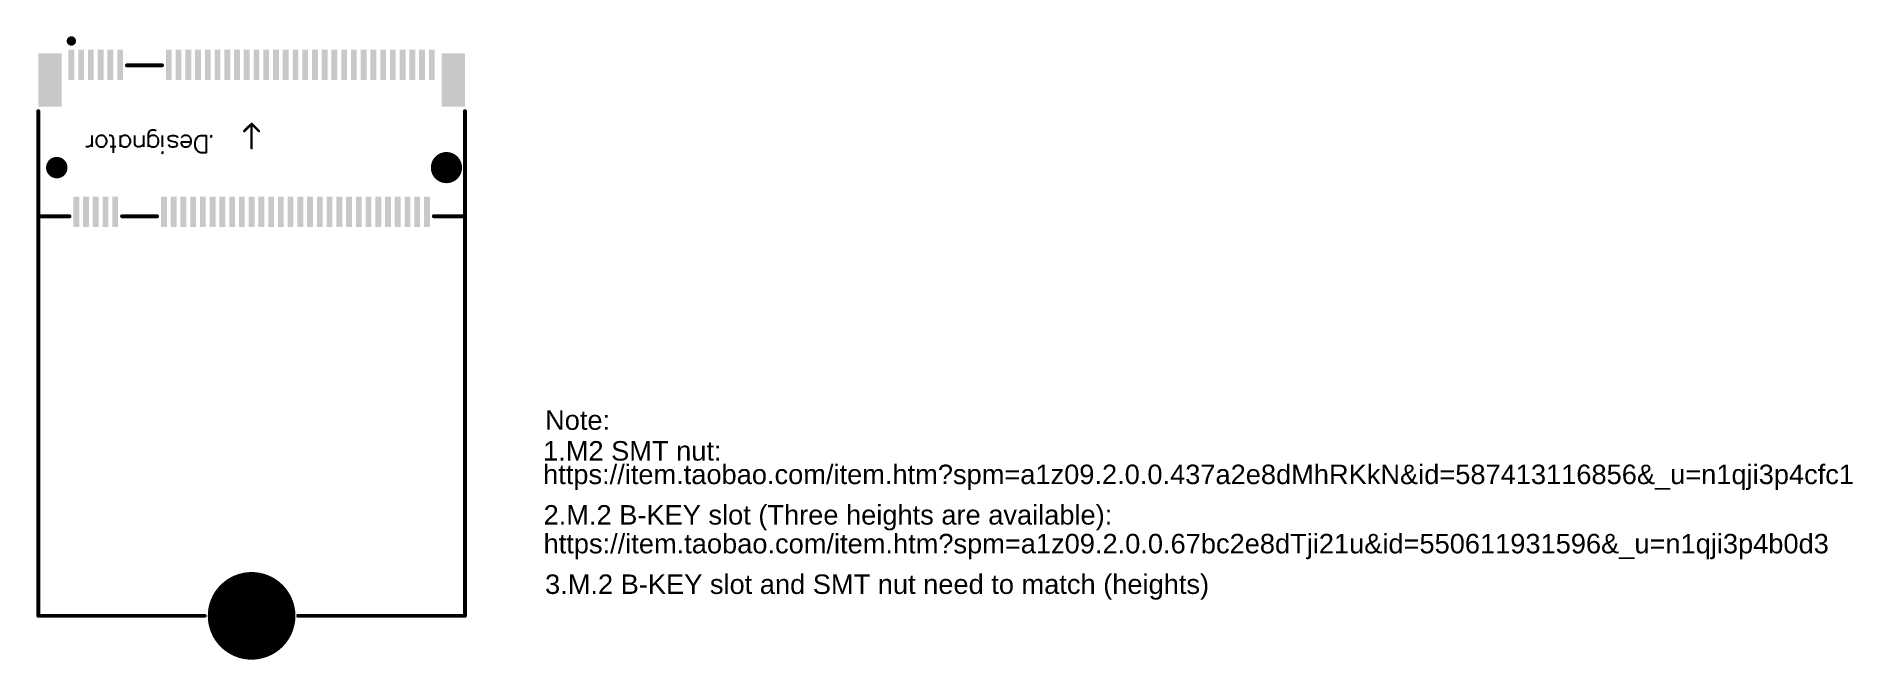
# Model space of a CAD drawing. Header units: millimetres. Extents: x -11 to 82.2, y -25.3 to 6.7.
import ezdxf

# ---------------------------------------------------------------- set-up
doc = ezdxf.new("R2010")
doc.units = ezdxf.units.MM
for name, color, linetype in [('Mechanical1', 6, 'Continuous'), ('MultiLayer', 9, 'Continuous'), ('PadHoleLayer', 30, 'Continuous'), ('TopLayer', 1, 'Continuous'), ('TopOverlay', 2, 'Continuous')]:
    doc.layers.add(name, color=color, linetype=linetype)
doc.styles.get("Standard").update_dxf_attribs({"font": 'arial.ttf'})

msp = doc.modelspace()

# ---------------------------------------------------------------- linework, layer by layer
at = {"layer": 'MultiLayer', "const_width": 2}
msp.add_lwpolyline([(-1, -23.012, 1), (1, -23.012, 1)], format="xyb", close=True, dxfattribs=at)
at = {"layer": 'PadHoleLayer'}
for points, const_width in [([(-10.275, 0, 1), (-9.725, 0, 1)], 0.55), ([(9.6, 0, 1), (10.4, 0, 1)], 0.8), ([(-0.85, -23.012, 1), (0.85, -23.012, 1)], 1.7)]:
    msp.add_lwpolyline(points, format="xyb", close=True, dxfattribs=dict(at, const_width=const_width))
at = {"layer": 'TopLayer'}
for points, const_width in [([(2, -23.012, 1), (-2, -23.012, 1)], 0.5), ([(-1, -23.012, 1), (1, -23.012, 1)], 2), ([(-2.125, -23.012, 1), (-1.875, -23.012, 1)], 0.25), ([(1.875, -23.012, 1), (2.125, -23.012, 1)], 0.25)]:
    msp.add_lwpolyline(points, format="xyb", close=True, dxfattribs=dict(at, const_width=const_width))
for points in [[(-10.95, 5.875), (-10.95, 3.125), (-9.75, 5.875), (-9.75, 3.125)], [(-9.4, 6.05), (-9.4, 4.5), (-9.1, 6.05), (-9.1, 4.5)], [(-8.9, 6.05), (-8.9, 4.5), (-8.6, 6.05), (-8.6, 4.5)], [(-8.4, 6.05), (-8.4, 4.5), (-8.1, 6.05), (-8.1, 4.5)], [(-7.9, 6.05), (-7.9, 4.5), (-7.6, 6.05), (-7.6, 4.5)], [(-7.4, 6.05), (-7.4, 4.5), (-7.1, 6.05), (-7.1, 4.5)], [(-6.9, 6.05), (-6.9, 4.5), (-6.6, 6.05), (-6.6, 4.5)], [(-4.4, 6.05), (-4.4, 4.5), (-4.1, 6.05), (-4.1, 4.5)], [(-3.9, 6.05), (-3.9, 4.5), (-3.6, 6.05), (-3.6, 4.5)], [(-3.4, 6.05), (-3.4, 4.5), (-3.1, 6.05), (-3.1, 4.5)], [(-2.9, 6.05), (-2.9, 4.5), (-2.6, 6.05), (-2.6, 4.5)], [(-2.4, 6.05), (-2.4, 4.5), (-2.1, 6.05), (-2.1, 4.5)], [(-1.9, 6.05), (-1.9, 4.5), (-1.6, 6.05), (-1.6, 4.5)], [(-1.4, 6.05), (-1.4, 4.5), (-1.1, 6.05), (-1.1, 4.5)], [(-0.9, 6.05), (-0.9, 4.5), (-0.6, 6.05), (-0.6, 4.5)], [(-0.4, 6.05), (-0.4, 4.5), (-0.1, 6.05), (-0.1, 4.5)], [(0.1, 6.05), (0.1, 4.5), (0.4, 6.05), (0.4, 4.5)], [(0.6, 6.05), (0.6, 4.5), (0.9, 6.05), (0.9, 4.5)], [(1.1, 6.05), (1.1, 4.5), (1.4, 6.05), (1.4, 4.5)], [(1.6, 6.05), (1.6, 4.5), (1.9, 6.05), (1.9, 4.5)], [(2.1, 6.05), (2.1, 4.5), (2.4, 6.05), (2.4, 4.5)], [(2.6, 6.05), (2.6, 4.5), (2.9, 6.05), (2.9, 4.5)], [(3.1, 6.05), (3.1, 4.5), (3.4, 6.05), (3.4, 4.5)], [(3.6, 6.05), (3.6, 4.5), (3.9, 6.05), (3.9, 4.5)], [(4.1, 6.05), (4.1, 4.5), (4.4, 6.05), (4.4, 4.5)], [(4.6, 6.05), (4.6, 4.5), (4.9, 6.05), (4.9, 4.5)], [(5.1, 6.05), (5.1, 4.5), (5.4, 6.05), (5.4, 4.5)], [(5.6, 6.05), (5.6, 4.5), (5.9, 6.05), (5.9, 4.5)], [(6.1, 6.05), (6.1, 4.5), (6.4, 6.05), (6.4, 4.5)], [(6.6, 6.05), (6.6, 4.5), (6.9, 6.05), (6.9, 4.5)], [(7.1, 6.05), (7.1, 4.5), (7.4, 6.05), (7.4, 4.5)], [(7.6, 6.05), (7.6, 4.5), (7.9, 6.05), (7.9, 4.5)], [(8.1, 6.05), (8.1, 4.5), (8.4, 6.05), (8.4, 4.5)], [(8.6, 6.05), (8.6, 4.5), (8.9, 6.05), (8.9, 4.5)], [(9.1, 6.05), (9.1, 4.5), (9.4, 6.05), (9.4, 4.5)], [(9.75, 5.875), (9.75, 3.125), (10.95, 5.875), (10.95, 3.125)], [(-9.15, -1.5), (-9.15, -3.05), (-8.85, -1.5), (-8.85, -3.05)], [(-8.65, -1.5), (-8.65, -3.05), (-8.35, -1.5), (-8.35, -3.05)], [(-8.15, -1.5), (-8.15, -3.05), (-7.85, -1.5), (-7.85, -3.05)], [(-7.65, -1.5), (-7.65, -3.05), (-7.35, -1.5), (-7.35, -3.05)], [(-7.15, -1.5), (-7.15, -3.05), (-6.85, -1.5), (-6.85, -3.05)], [(-4.65, -1.5), (-4.65, -3.05), (-4.35, -1.5), (-4.35, -3.05)], [(-4.15, -1.5), (-4.15, -3.05), (-3.85, -1.5), (-3.85, -3.05)], [(-3.65, -1.5), (-3.65, -3.05), (-3.35, -1.5), (-3.35, -3.05)], [(-3.15, -1.5), (-3.15, -3.05), (-2.85, -1.5), (-2.85, -3.05)], [(-2.65, -1.5), (-2.65, -3.05), (-2.35, -1.5), (-2.35, -3.05)], [(-2.15, -1.5), (-2.15, -3.05), (-1.85, -1.5), (-1.85, -3.05)], [(-1.65, -1.5), (-1.65, -3.05), (-1.35, -1.5), (-1.35, -3.05)], [(-1.15, -1.5), (-1.15, -3.05), (-0.85, -1.5), (-0.85, -3.05)], [(-0.65, -1.5), (-0.65, -3.05), (-0.35, -1.5), (-0.35, -3.05)], [(-0.15, -1.5), (-0.15, -3.05), (0.15, -1.5), (0.15, -3.05)], [(0.35, -1.5), (0.35, -3.05), (0.65, -1.5), (0.65, -3.05)], [(0.85, -1.5), (0.85, -3.05), (1.15, -1.5), (1.15, -3.05)], [(1.35, -1.5), (1.35, -3.05), (1.65, -1.5), (1.65, -3.05)], [(1.85, -1.5), (1.85, -3.05), (2.15, -1.5), (2.15, -3.05)], [(2.35, -1.5), (2.35, -3.05), (2.65, -1.5), (2.65, -3.05)], [(2.85, -1.5), (2.85, -3.05), (3.15, -1.5), (3.15, -3.05)], [(3.35, -1.5), (3.35, -3.05), (3.65, -1.5), (3.65, -3.05)], [(3.85, -1.5), (3.85, -3.05), (4.15, -1.5), (4.15, -3.05)], [(4.35, -1.5), (4.35, -3.05), (4.65, -1.5), (4.65, -3.05)], [(4.85, -1.5), (4.85, -3.05), (5.15, -1.5), (5.15, -3.05)], [(5.35, -1.5), (5.35, -3.05), (5.65, -1.5), (5.65, -3.05)], [(5.85, -1.5), (5.85, -3.05), (6.15, -1.5), (6.15, -3.05)], [(6.35, -1.5), (6.35, -3.05), (6.65, -1.5), (6.65, -3.05)], [(6.85, -1.5), (6.85, -3.05), (7.15, -1.5), (7.15, -3.05)], [(7.35, -1.5), (7.35, -3.05), (7.65, -1.5), (7.65, -3.05)], [(7.85, -1.5), (7.85, -3.05), (8.15, -1.5), (8.15, -3.05)], [(8.35, -1.5), (8.35, -3.05), (8.65, -1.5), (8.65, -3.05)], [(8.85, -1.5), (8.85, -3.05), (9.15, -1.5), (9.15, -3.05)]]:
    msp.add_solid(points, dxfattribs=at)
at = {"layer": 'TopOverlay'}
for p, q in [((-5.244, 1.863), (-5.202, 1.905)), ((-5.202, 1.905), (-5.117, 1.947)), ((-5.117, 1.947), (-4.99, 1.947)), ((-4.99, 1.947), (-4.906, 1.905)), ((-8.389, 1.058), (-8.516, 1.058)), ((-8.304, 1.101), (-8.389, 1.058)), ((-8.22, 1.185), (-8.304, 1.101)), ((-8.177, 1.312), (-8.22, 1.185)), ((-8.177, 1.058), (-8.177, 1.651)), ((-7.94, 1.524), (-7.983, 1.397)), ((-7.983, 1.397), (-7.983, 1.312)), ((-7.983, 1.312), (-7.94, 1.185)), ((-7.856, 1.609), (-7.94, 1.524)), ((-7.94, 1.185), (-7.856, 1.101)), ((-7.771, 1.651), (-7.856, 1.609)), ((-7.856, 1.101), (-7.771, 1.058)), ((-7.644, 1.651), (-7.771, 1.651)), ((-7.771, 1.058), (-7.644, 1.058)), ((-7.56, 1.609), (-7.644, 1.651)), ((-7.644, 1.058), (-7.56, 1.101)), ((-7.475, 1.524), (-7.56, 1.609)), ((-7.56, 1.101), (-7.475, 1.185)), ((-7.433, 1.397), (-7.475, 1.524)), ((-7.475, 1.185), (-7.433, 1.312)), ((-7.433, 1.312), (-7.433, 1.397)), ((-7.221, 1.651), (-7.306, 1.651)), ((-6.967, 1.058), (-7.263, 1.058)), ((-7.136, 1.609), (-7.221, 1.651)), ((-7.094, 1.482), (-7.136, 1.609)), ((-7.094, 0.762), (-7.094, 1.482)), ((-6.73, 1.058), (-6.73, 1.651)), ((-6.645, 1.609), (-6.73, 1.524)), ((-6.73, 1.185), (-6.645, 1.101)), ((-6.561, 1.651), (-6.645, 1.609)), ((-6.645, 1.101), (-6.561, 1.058)), ((-6.434, 1.651), (-6.561, 1.651)), ((-6.561, 1.058), (-6.434, 1.058)), ((-6.349, 1.609), (-6.434, 1.651)), ((-6.434, 1.058), (-6.349, 1.101)), ((-6.264, 1.524), (-6.349, 1.609)), ((-6.349, 1.101), (-6.264, 1.185)), ((-6.222, 1.397), (-6.264, 1.524)), ((-6.264, 1.185), (-6.222, 1.312)), ((-6.222, 1.312), (-6.222, 1.397)), ((-5.989, 1.228), (-5.989, 1.651)), ((-5.947, 1.101), (-5.989, 1.228)), ((-5.862, 1.058), (-5.947, 1.101)), ((-5.735, 1.058), (-5.862, 1.058)), ((-5.651, 1.101), (-5.735, 1.058)), ((-5.524, 1.228), (-5.651, 1.101)), ((-5.524, 1.058), (-5.524, 1.651)), ((-5.287, 1.736), (-5.244, 1.863)), ((-5.287, 1.058), (-5.287, 1.736)), ((-5.202, 1.609), (-5.287, 1.524)), ((-5.287, 1.185), (-5.202, 1.101)), ((-5.117, 1.651), (-5.202, 1.609)), ((-5.202, 1.101), (-5.117, 1.058)), ((-4.99, 1.651), (-5.117, 1.651)), ((-5.117, 1.058), (-4.99, 1.058)), ((-4.906, 1.609), (-4.99, 1.651)), ((-4.99, 1.058), (-4.906, 1.101)), ((-4.821, 1.524), (-4.906, 1.609)), ((-4.906, 1.101), (-4.821, 1.185)), ((-4.779, 1.397), (-4.821, 1.524)), ((-4.821, 1.185), (-4.779, 1.312)), ((-4.779, 1.312), (-4.779, 1.397)), ((-4.58, 1.058), (-4.58, 1.651)), ((-4.267, 1.524), (-4.224, 1.609)), ((-4.267, 1.482), (-4.267, 1.524)), ((-4.224, 1.397), (-4.267, 1.482)), ((-4.267, 1.185), (-4.224, 1.101)), ((-4.224, 1.609), (-4.097, 1.651)), ((-4.14, 1.355), (-4.224, 1.397)), ((-4.224, 1.101), (-4.097, 1.058)), ((-3.928, 1.312), (-4.14, 1.355)), ((-4.097, 1.651), (-3.97, 1.651)), ((-4.097, 1.058), (-3.97, 1.058)), ((-3.97, 1.651), (-3.843, 1.609)), ((-3.97, 1.058), (-3.843, 1.101)), ((-3.843, 1.27), (-3.928, 1.312)), ((-3.843, 1.609), (-3.801, 1.524)), ((-3.801, 1.185), (-3.843, 1.27)), ((-3.843, 1.101), (-3.801, 1.185)), ((-3.526, 1.609), (-3.611, 1.524)), ((-3.103, 1.312), (-3.611, 1.312)), ((-3.611, 1.312), (-3.611, 1.228)), ((-3.611, 1.228), (-3.568, 1.143)), ((-3.568, 1.143), (-3.526, 1.101)), ((-3.441, 1.651), (-3.526, 1.609)), ((-3.526, 1.101), (-3.441, 1.058)), ((-3.314, 1.651), (-3.441, 1.651)), ((-3.441, 1.058), (-3.314, 1.058)), ((-3.23, 1.609), (-3.314, 1.651)), ((-3.314, 1.058), (-3.23, 1.101)), ((-3.145, 1.524), (-3.23, 1.609)), ((-3.23, 1.101), (-3.145, 1.185)), ((-3.103, 1.397), (-3.145, 1.524)), ((-3.145, 1.185), (-3.103, 1.312)), ((-3.103, 1.312), (-3.103, 1.397)), ((-2.904, 1.312), (-2.862, 1.439)), ((-2.904, 1.101), (-2.904, 1.312)), ((-2.862, 0.974), (-2.904, 1.101)), ((-2.862, 1.439), (-2.819, 1.524)), ((-2.819, 0.889), (-2.862, 0.974)), ((-2.819, 1.524), (-2.735, 1.609)), ((-2.735, 1.609), (-2.608, 1.651)), ((-2.608, 1.651), (-2.311, 1.651)), ((-2.311, 0.762), (-2.311, 1.651)), ((-2.074, 1.651), (-2.117, 1.609)), ((-2.117, 1.609), (-2.074, 1.566)), ((-2.032, 1.609), (-2.074, 1.651)), ((-2.074, 1.566), (-2.032, 1.609)), ((-4.58, 0.805), (-4.622, 0.762)), ((-4.622, 0.762), (-4.58, 0.72)), ((-4.538, 0.762), (-4.58, 0.805)), ((-4.58, 0.72), (-4.538, 0.762)), ((-2.735, 0.805), (-2.819, 0.889)), ((-2.608, 0.762), (-2.735, 0.805)), ((-2.311, 0.762), (-2.608, 0.762))]:
    msp.add_line(p, q, dxfattribs=at)
for points, const_width in [([(-9.13, 6.5, 1), (-9.37, 6.5, 1)], 0.24), ([(-9.43, 6.5, 1), (-9.31, 6.5, 1)], 0.12), ([(-9.19, 6.5, 1), (-9.07, 6.5, 1)], 0.12), ([(-6.45, 5.25, 1), (-6.35, 5.25, 1)], 0.1), ([(-4.65, 5.25, 1), (-4.55, 5.25, 1)], 0.1), ([(-11, 2.9, 1), (-10.9, 2.9, 1)], 0.1), ([(10.9, 2.9, 1), (11, 2.9, 1)], 0.1), ([(-0.406, 1.875, 1), (-0.344, 1.875, 1)], 0.0627), ([(-0.031, 2.25, 1), (0.031, 2.25, 1)], 0.0627), ([(-0.031, 2.25, 1), (0.031, 2.25, 1)], 0.0627), ([(-0.031, 2.25, 1), (0.031, 2.25, 1)], 0.0627), ([(0.344, 1.875, 1), (0.406, 1.875, 1)], 0.0627), ([(-0.031, 1, 1), (0.031, 1, 1)], 0.0627), ([(-11, -2.5, 1), (-10.9, -2.5, 1)], 0.1), ([(-11, -2.5, 1), (-10.9, -2.5, 1)], 0.1), ([(-11, -2.5, 1), (-10.9, -2.5, 1)], 0.1), ([(-9.4, -2.5, 1), (-9.3, -2.5, 1)], 0.1), ([(-6.7, -2.5, 1), (-6.6, -2.5, 1)], 0.1), ([(-4.9, -2.5, 1), (-4.8, -2.5, 1)], 0.1), ([(9.3, -2.5, 1), (9.4, -2.5, 1)], 0.1), ([(10.9, -2.5, 1), (11, -2.5, 1)], 0.1), ([(10.9, -2.5, 1), (11, -2.5, 1)], 0.1), ([(10.9, -2.5, 1), (11, -2.5, 1)], 0.1), ([(-11, -23.012, 1), (-10.9, -23.012, 1)], 0.1), ([(-11, -23.012, 1), (-10.9, -23.012, 1)], 0.1), ([(-2.463, -23.012, 1), (-2.363, -23.012, 1)], 0.1), ([(2.338, -23.012, 1), (2.438, -23.012, 1)], 0.1), ([(10.9, -23.012, 1), (11, -23.012, 1)], 0.1), ([(10.9, -23.012, 1), (11, -23.012, 1)], 0.1)]:
    msp.add_lwpolyline(points, format="xyb", close=True, dxfattribs=dict(at, const_width=const_width))
for points, const_width in [([(-6.4, 5.25), (-4.6, 5.25)], 0.2), ([(-10.95, -2.5), (-10.95, 2.9)], 0.2), ([(10.95, -2.5), (10.95, 2.9)], 0.2), ([(-0.375, 1.875), (0, 2.25)], 0.125), ([(0, 1), (0, 2.25)], 0.125), ([(0, 2.25), (0.375, 1.875)], 0.125), ([(-10.95, -2.5), (-9.35, -2.5)], 0.2), ([(-10.95, -23.012), (-10.95, -2.5)], 0.2), ([(-6.65, -2.5), (-4.85, -2.5)], 0.2), ([(9.35, -2.5), (10.95, -2.5)], 0.2), ([(10.95, -23.012), (10.95, -2.5)], 0.2), ([(-10.95, -23.012), (-2.413, -23.012)], 0.2), ([(2.388, -23.012), (10.95, -23.012)], 0.2)]:
    msp.add_lwpolyline(points, dxfattribs=dict(at, const_width=const_width))

# ---------------------------------------------------------------- texts
at = {"layer": 'Mechanical1'}
for s, p in [('Note:', (15.062, -13.462)), ('1.M2 SMT nut:', (14.961, -15.041)), ('https://item.taobao.com/item.htm?spm=a1z09.2.0.0.437a2e8dMhRKkN&id=587413116856&_u=n1qji3p4cfc1', (14.961, -16.248)), ('2.M.2 B-KEY slot (Three heights are available):', (14.986, -18.327)), ('https://item.taobao.com/item.htm?spm=a1z09.2.0.0.67bc2e8dTji21u&id=550611931596&_u=n1qji3p4b0d3', (14.986, -19.804)), ('3.M.2 B-KEY slot and SMT nut need to match (heights)', (15.062, -21.887))]:
    msp.add_text(s, height=1, rotation=360, dxfattribs=at).set_placement(p)

doc.saveas('drawing.dxf')
